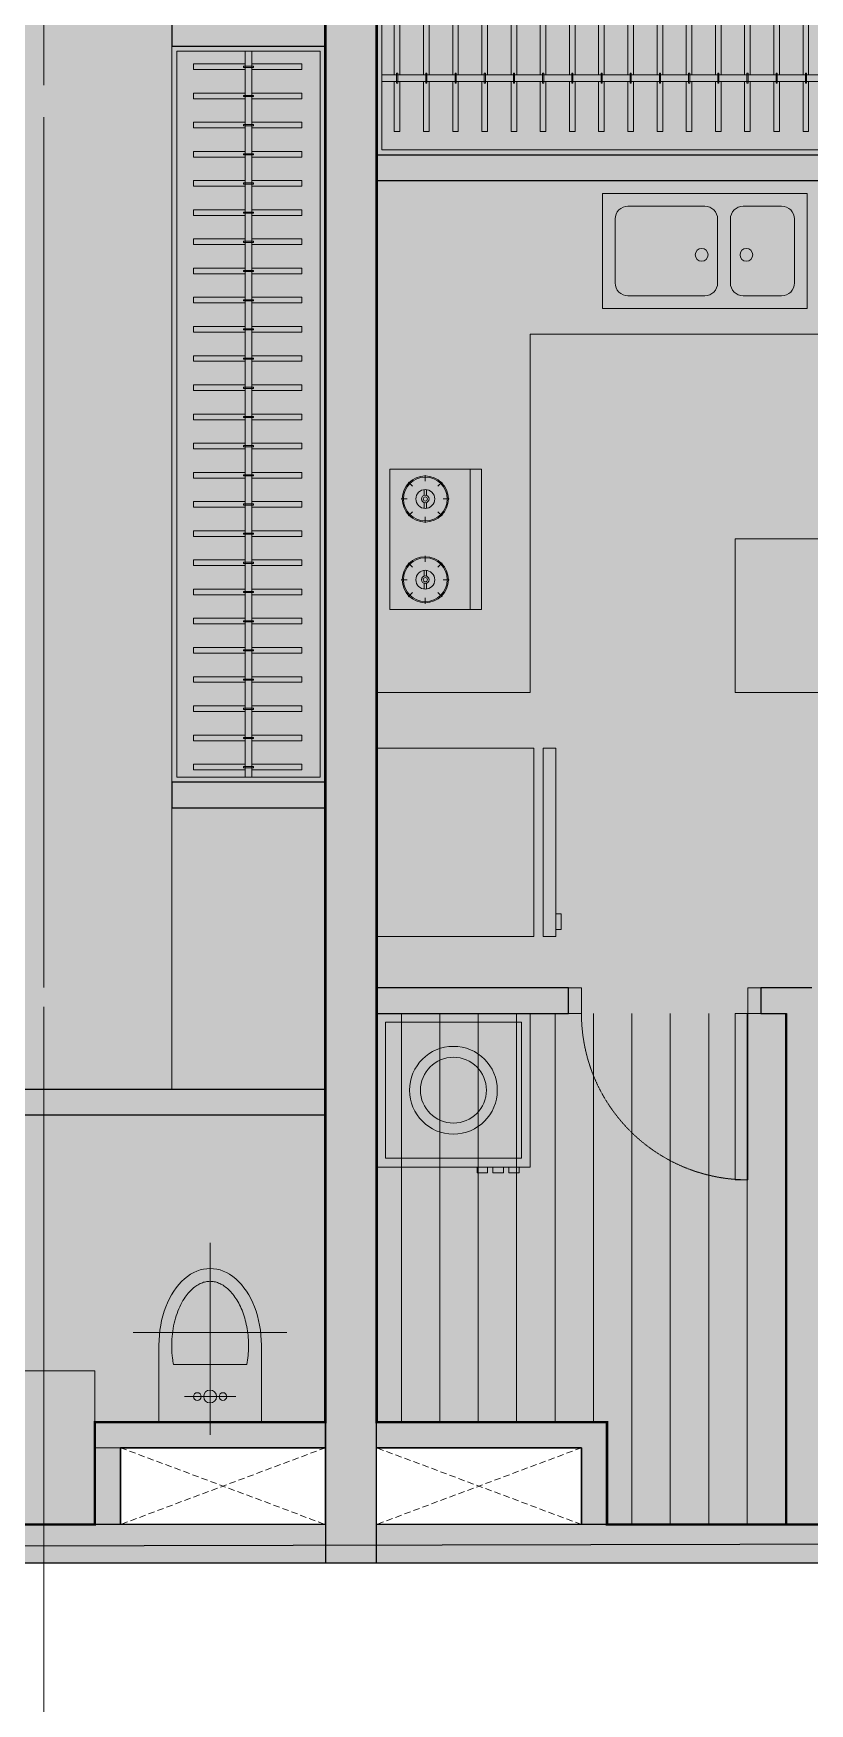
# Model space of a CAD drawing. Header units: millimetres. Extents: x -100356 to 314685, y 446 to 1273965.
# Drawn here: x 68751 to 71782, y 1025982 to 1032507 of the extents above; entities that cross this region are included whole.
import ezdxf

# ---------------------------------------------------------------- set-up
doc = ezdxf.new("R2010")
doc.units = ezdxf.units.MM
for name, pattern in [('CENTER', [2, 1.25, -0.25, 0.25, -0.25]), ('CENTER2', [28.575, 19.05, -3.175, 3.175, -3.175]), ('Kume - Grid Line', [10.5, 6, -1.25, 2, -1.25]), ('VL2 - tb$0$DASHED2', [0.375, 0.25, -0.125]), ('VL2 - tb$0$HIDDEN', [0.375, 0.25, -0.125])]:
    doc.linetypes.add(name, pattern=pattern)
for name, color, linetype, lineweight in [('@ color hatch', 7, 'Continuous', 13), ('A-_ANOT----_D', 7, 'Continuous', 5), ('A.Axis', 251, 'CENTER2', 13), ('A1 - dp$0$FURNITURE', 8, 'Continuous', 5), ('A1 - dp$0$TUONG 2', 2, 'Continuous', 25), ('A3 - dp$0$FURNITURE', 8, 'Continuous', 5), ('Hatch-wall', 251, 'Continuous', 5), ('LGI', 250, 'CENTER', 9), ('VL2 - tb$0$A.HACH 250', 250, 'Continuous', 5), ('VL2 - tb$0$CUA', 5, 'Continuous', 9), ('VL2 - tb$0$FURNITURE', 8, 'Continuous', 5), ('VL2 - tb$0$NET NOI THAT', 8, 'Continuous', 0), ('VL3 - tb$0$$7$FURNITURE', 8, 'Continuous', 5)]:
    doc.layers.add(name, color=color, linetype=linetype, lineweight=lineweight)
doc.layers.add('@area depoint', color=8, linetype='Continuous', lineweight=35, plot=False)

# ---------------------------------------------------------------- blocks, each defined once
blk = doc.blocks.new('VL2 - tb$0$A$C4168242D')
for points in [[(300, 750), (300, 0)], [(0, 400), (600, 400)], [(100, 350), (100, 50), (500, 50), (500, 350)], [(157.1, 275.5), (442.9, 275.5)], [(400, 150), (200, 150)]]:
    blk.add_lwpolyline(points)
for centre, radius in [((250, 150), 15), ((300, 150), 25), ((350, 150), 15)]:
    blk.add_circle(centre, radius)
blk.add_ellipse((300, 350), major_axis=(0, 300), ratio=0.666667, start_param=4.712389, end_param=7.853982)
blk.add_open_spline([(442.9, 275.5), (444.5, 283.4), (445.7, 291.4), (448.6, 313.5), (449.6, 327.6), (450.2, 356.1), (449.7, 370.4), (447.3, 398.6), (445.3, 412.5), (439.9, 439.6), (436.5, 452.7), (428.4, 477.8), (423.8, 489.7), (413.4, 512), (407.6, 522.4), (396.4, 539.6), (391.1, 546.8), (380.1, 559.9), (374.4, 565.7), (362.9, 575.9), (357.1, 580.3), (345.5, 587.6), (339.8, 590.6), (328.3, 595.4), (322.7, 597.1), (311.5, 599.4), (306, 600), (294.9, 600), (289.4, 599.5), (278.2, 597.3), (272.6, 595.7), (261.1, 591.1), (255.4, 588.1), (243.8, 580.9), (238, 576.6), (226.5, 566.5), (220.8, 560.8), (209.7, 547.9), (204.4, 540.8), (194.2, 525.3), (189.3, 516.9), (180.4, 498.9), (176.2, 489.4), (168.7, 469.5), (165.4, 459), (159.7, 437.4), (157.3, 426.3), (153.4, 403.6), (152, 392), (150.3, 368.5), (149.9, 356.7), (150.2, 333.1), (150.9, 321.3), (153.2, 298.1), (154.9, 286.7), (157.1, 275.5)], degree=3, knots=[4.428595, 4.428595, 4.428595, 4.428595, 4.521718, 4.521718, 4.681946, 4.681946, 4.842175, 4.842175, 5.002403, 5.002403, 5.162632, 5.162632, 5.32286, 5.32286, 5.483089, 5.483089, 5.615862, 5.615862, 5.748636, 5.748636, 5.88141, 5.88141, 6.014184, 6.014184, 6.146958, 6.146958, 6.279732, 6.279732, 6.412506, 6.412506, 6.545279, 6.545279, 6.678053, 6.678053, 6.810827, 6.810827, 6.943601, 6.943601, 7.076375, 7.076375, 7.209149, 7.209149, 7.341922, 7.341922, 7.474696, 7.474696, 7.60747, 7.60747, 7.740244, 7.740244, 7.873018, 7.873018, 8.005792, 8.005792, 8.137776, 8.137776, 8.137776, 8.137776])
blk = doc.blocks.new('*U289')
for points in [[(0, 600), (0, 0), (2875.1, 0), (2875.1, 600)], [(2855.1, 580), (2855.1, 20), (20, 20), (20, 580)]]:
    blk.add_lwpolyline(points, close=True)
at = {"ltscale": 6}
for points in [[(91.1, 313.1), (91.1, 515.2), (69.1, 515.2), (69.1, 313.1)], [(205.1, 313.1), (205.1, 515.2), (183.1, 515.2), (183.1, 313.1)], [(319.1, 313.1), (319.1, 515.2), (297.1, 515.2), (297.1, 313.1)], [(433.1, 313.1), (433.1, 515.2), (411.1, 515.2), (411.1, 313.1)], [(547.1, 313.1), (547.1, 515.2), (525.1, 515.2), (525.1, 313.1)], [(661.1, 313.1), (661.1, 515.2), (639.1, 515.2), (639.1, 313.1)], [(775.1, 313.1), (775.1, 515.2), (753.1, 515.2), (753.1, 313.1)], [(889.1, 313.1), (889.1, 515.2), (867.1, 515.2), (867.1, 313.1)], [(1003.1, 313.1), (1003.1, 515.2), (981.1, 515.2), (981.1, 313.1)], [(1117.1, 313.1), (1117.1, 515.2), (1095.1, 515.2), (1095.1, 313.1)], [(1231.1, 313.1), (1231.1, 515.2), (1209.1, 515.2), (1209.1, 313.1)], [(1345.1, 313.1), (1345.1, 515.2), (1323.1, 515.2), (1323.1, 313.1)], [(1459.1, 313.1), (1459.1, 515.2), (1437.1, 515.2), (1437.1, 313.1)], [(1573.1, 313.1), (1573.1, 515.2), (1551.1, 515.2), (1551.1, 313.1)], [(1687.1, 313.1), (1687.1, 515.2), (1665.1, 515.2), (1665.1, 313.1)], [(1801.1, 313.1), (1801.1, 515.2), (1779.1, 515.2), (1779.1, 313.1)], [(1915.1, 313.1), (1915.1, 515.2), (1893.1, 515.2), (1893.1, 313.1)], [(2029.1, 313.1), (2029.1, 515.2), (2007.1, 515.2), (2007.1, 313.1)], [(2143.1, 313.1), (2143.1, 515.2), (2121.1, 515.2), (2121.1, 313.1)], [(2257.1, 313.1), (2257.1, 515.2), (2235.1, 515.2), (2235.1, 313.1)], [(2371.1, 313.1), (2371.1, 515.2), (2349.1, 515.2), (2349.1, 313.1)], [(2485.1, 313.1), (2485.1, 515.2), (2463.1, 515.2), (2463.1, 313.1)], [(2599.1, 313.1), (2599.1, 515.2), (2577.1, 515.2), (2577.1, 313.1)], [(2713.1, 313.1), (2713.1, 515.2), (2691.1, 515.2), (2691.1, 313.1)], [(2827.1, 313.1), (2827.1, 515.2), (2805.1, 515.2), (2805.1, 313.1)], [(69.1, 286.7), (69.1, 92.1), (91.1, 92.1), (91.1, 286.7)], [(183.1, 286.7), (183.1, 92.1), (205.1, 92.1), (205.1, 286.7)], [(297.1, 286.7), (297.1, 92.1), (319.1, 92.1), (319.1, 286.7)], [(411.1, 286.7), (411.1, 92.1), (433.1, 92.1), (433.1, 286.7)], [(525.1, 286.7), (525.1, 92.1), (547.1, 92.1), (547.1, 286.7)], [(639.1, 286.7), (639.1, 92.1), (661.1, 92.1), (661.1, 286.7)], [(753.1, 286.7), (753.1, 92.1), (775.1, 92.1), (775.1, 286.7)], [(867.1, 286.7), (867.1, 92.1), (889.1, 92.1), (889.1, 286.7)], [(981.1, 286.7), (981.1, 92.1), (1003.1, 92.1), (1003.1, 286.7)], [(1095.1, 286.7), (1095.1, 92.1), (1117.1, 92.1), (1117.1, 286.7)], [(1209.1, 286.7), (1209.1, 92.1), (1231.1, 92.1), (1231.1, 286.7)], [(1323.1, 286.7), (1323.1, 92.1), (1345.1, 92.1), (1345.1, 286.7)], [(1437.1, 286.7), (1437.1, 92.1), (1459.1, 92.1), (1459.1, 286.7)], [(1551.1, 286.7), (1551.1, 92.1), (1573.1, 92.1), (1573.1, 286.7)], [(1665.1, 286.7), (1665.1, 92.1), (1687.1, 92.1), (1687.1, 286.7)], [(1779.1, 286.7), (1779.1, 92.1), (1801.1, 92.1), (1801.1, 286.7)], [(1893.1, 286.7), (1893.1, 92.1), (1915.1, 92.1), (1915.1, 286.7)], [(2007.1, 286.7), (2007.1, 92.1), (2029.1, 92.1), (2029.1, 286.7)], [(2121.1, 286.7), (2121.1, 92.1), (2143.1, 92.1), (2143.1, 286.7)], [(2235.1, 286.7), (2235.1, 92.1), (2257.1, 92.1), (2257.1, 286.7)], [(2349.1, 286.7), (2349.1, 92.1), (2371.1, 92.1), (2371.1, 286.7)], [(2463.1, 286.7), (2463.1, 92.1), (2485.1, 92.1), (2485.1, 286.7)], [(2577.1, 286.7), (2577.1, 92.1), (2599.1, 92.1), (2599.1, 286.7)], [(2691.1, 286.7), (2691.1, 92.1), (2713.1, 92.1), (2713.1, 286.7)], [(2805.1, 286.7), (2805.1, 92.1), (2827.1, 92.1), (2827.1, 286.7)]]:
    blk.add_lwpolyline(points, dxfattribs=at)
for points in [[(2855.1, 286.7), (2855.1, 313.1), (20, 313.1), (20, 286.7)], [(82.7, 319.2), (78.3, 319.2), (78.3, 280.4), (82.7, 280.4)], [(196.7, 319.2), (192.3, 319.2), (192.3, 280.4), (196.7, 280.4)], [(310.7, 319.2), (306.3, 319.2), (306.3, 280.4), (310.7, 280.4)], [(424.7, 319.2), (420.3, 319.2), (420.3, 280.4), (424.7, 280.4)], [(538.7, 319.2), (534.3, 319.2), (534.3, 280.4), (538.7, 280.4)], [(652.7, 319.2), (648.3, 319.2), (648.3, 280.4), (652.7, 280.4)], [(766.7, 319.2), (762.3, 319.2), (762.3, 280.4), (766.7, 280.4)], [(880.7, 319.2), (876.3, 319.2), (876.3, 280.4), (880.7, 280.4)], [(994.7, 319.2), (990.3, 319.2), (990.3, 280.4), (994.7, 280.4)], [(1108.7, 319.2), (1104.3, 319.2), (1104.3, 280.4), (1108.7, 280.4)], [(1222.7, 319.2), (1218.3, 319.2), (1218.3, 280.4), (1222.7, 280.4)], [(1336.7, 319.2), (1332.3, 319.2), (1332.3, 280.4), (1336.7, 280.4)], [(1450.7, 319.2), (1446.3, 319.2), (1446.3, 280.4), (1450.7, 280.4)], [(1564.7, 319.2), (1560.3, 319.2), (1560.3, 280.4), (1564.7, 280.4)], [(1678.7, 319.2), (1674.3, 319.2), (1674.3, 280.4), (1678.7, 280.4)], [(1792.7, 319.2), (1788.3, 319.2), (1788.3, 280.4), (1792.7, 280.4)], [(1906.7, 319.2), (1902.3, 319.2), (1902.3, 280.4), (1906.7, 280.4)], [(2020.7, 319.2), (2016.3, 319.2), (2016.3, 280.4), (2020.7, 280.4)], [(2134.7, 319.2), (2130.3, 319.2), (2130.3, 280.4), (2134.7, 280.4)], [(2248.7, 319.2), (2244.3, 319.2), (2244.3, 280.4), (2248.7, 280.4)], [(2362.7, 319.2), (2358.3, 319.2), (2358.3, 280.4), (2362.7, 280.4)], [(2476.7, 319.2), (2472.3, 319.2), (2472.3, 280.4), (2476.7, 280.4)], [(2590.7, 319.2), (2586.3, 319.2), (2586.3, 280.4), (2590.7, 280.4)], [(2704.7, 319.2), (2700.3, 319.2), (2700.3, 280.4), (2704.7, 280.4)], [(2818.7, 319.2), (2814.3, 319.2), (2814.3, 280.4), (2818.7, 280.4)]]:
    blk.add_lwpolyline(points, close=True, dxfattribs=at)
blk = doc.blocks.new('VL2 - tb')
at = {"layer": '@ color hatch', "ltscale": 0.5}
h = blk.add_hatch(color=181, dxfattribs=at)
h.dxf.hatch_style = 1
h.paths.add_polyline_path([(9100, 9625), (9100, 8325), (9000, 8325), (9000, 6500.1), (6400, 6500.1), (6400, 8325), (3100, 8325), (3100, 9625), (100, 9625), (100, 1075), (499.9, 1075), (499.9, 175), (11350, 175), (11350, 575), (11800, 575), (12250, 575), (12250, 9625)])
h.paths.add_polyline_path([(8800.2, 6900.1), (6600.2, 6900.1), (6600, 6600.1), (8800, 6600.1)], flags=17)
h.paths.add_polyline_path([(3300, 8525), (6400, 8525), (6400, 9825.1), (3300, 9825.1)])
at = {"layer": 'Hatch-wall', "ltscale": 0.5}
h = blk.add_hatch(color=256, dxfattribs=at)
h.dxf.hatch_style = 1
h.paths.add_polyline_path([(9500, 175), (10120, 175)], flags=16)
h.paths.add_polyline_path([(9000.1, 6600.1), (8750.2, 6600.1), (8750.2, 6400.1), (8900.1, 6400.1), (8900.1, 5950.1), (9850, 5950.1), (9850, 3075), (9750, 3075), (9750, 2975), (9850, 2975), (9850, 2875), (9950, 2875), (9950, 2975), (10550, 2975), (10550, 3075), (9950, 3075), (9950, 5950.1), (10550, 5950.1), (10550, 6050.1), (9000, 6050.1)], flags=16)
h.paths.add_polyline_path([(6400, 6050.1), (6400, 2975), (8850, 2975), (8850, 3075), (6500, 3075), (6500, 6400.1), (6650.2, 6400.1), (6650.2, 6600.1), (6600, 6600.1), (6600, 9825), (6400, 9825), (6400, 8525), (6400, 8325)], flags=17)
h.paths.add_polyline_path([(3100, 9625), (2700, 9625), (2700, 9825), (3300, 9825), (3300, 8525), (4000, 8525), (4000, 8325), (3200, 8325), (3200, 5625), (3100, 5625)], flags=17)
h.paths.add_polyline_path([(100, 1875), (100, 1875), (100, 1375), (100, 1375)], flags=16)
edge = h.paths.add_edge_path()
edge.add_line((12250, 9625), (12250, 6050.1))
edge.add_line((12250, 6050.1), (11650, 6050.1))
edge.add_line((11650, 6050.1), (11650, 5950.1))
edge.add_line((11650, 5950.1), (12250, 5950.1))
edge.add_line((12250, 5950.1), (12250, 3075))
edge.add_line((12250, 3075), (11650, 3075))
edge.add_line((11650, 3075), (11650, 2975))
edge.add_line((11650, 2975), (12250, 2975))
edge.add_line((12250, 2975), (12250, 1875))
edge.add_line((12250, 1875), (11070, 1875))
edge.add_line((11070, 1875), (11070, 1775))
edge.add_line((11070, 1775), (12250, 1775))
edge.add_line((12250, 1775), (12250, 175))
edge.add_line((12250, 175), (10220, 175))
edge.add_line((10220, 175), (9400, 175))
edge.add_line((9400, 175), (8650, 175))
edge.add_line((8650, 175), (8650, 1775))
edge.add_line((8650, 1775), (10320, 1775))
edge.add_line((10320, 1775), (10320, 1875))
edge.add_line((10320, 1875), (9950, 1875))
edge.add_line((9950, 1875), (9950, 1975))
edge.add_line((9950, 1975), (9850, 1975))
edge.add_line((9850, 1975), (9850, 1875))
edge.add_line((9850, 1875), (7350, 1875))
edge.add_line((7350, 1875), (7350, 1775))
edge.add_line((7350, 1775), (8550, 1775))
edge.add_line((8550, 1775), (8550, 175))
edge.add_line((8550, 175), (6500, 175))
edge.add_line((6500, 175), (6500, 1775))
edge.add_line((6500, 1775), (6600, 1775))
edge.add_line((6600, 1775), (6600, 1875))
edge.add_line((6600, 1875), (6500, 1875))
edge.add_line((6500, 1875), (6400, 1875))
edge.add_line((6400, 1875), (6400, 175))
edge.add_line((6400, 175), (6300, 175))
edge.add_line((6300, 175), (6300, 25))
edge.add_line((6300, 25), (12450, 25))
edge.add_line((12450, 25), (12450, 9825))
edge.add_line((12450, 9825), (11600, 9825))
edge.add_line((11600, 9825), (11600, 9625))
edge.add_line((11600, 9625), (12250, 9625))
edge.add_line((8750.2, 6600.1), (8800.2, 6600.1))
edge.add_line((8800.2, 6600.1), (8800, 9825))
edge.add_line((8800, 9825), (9500, 9825))
edge.add_line((9500, 9825), (9500, 9625))
edge.add_line((9500, 9625), (9100, 9625))
edge.add_line((9100, 9625), (9100, 8325))
edge.add_line((9100, 8325), (9000, 8325))
edge.add_line((9000, 8325), (9000, 6900.1))
h.paths.add_polyline_path([(4500, 175), (4600, 175), (4600, 175), (4700, 175), (4700, 25), (-100, 25), (-100, 9825), (600, 9825), (600, 9625), (100, 9625), (100, 6325), (2200, 6325), (2200, 6125), (2100, 6125), (2100, 6225), (100, 6225), (100, 4625), (2100, 4625), (2100, 5375), (2200, 5375), (2200, 4625), (3100, 4625), (3100, 4725), (3200, 4725), (3200, 4525), (100, 4525), (100, 1975), (850, 1975), (850, 1875), (100, 1875), (100, 1275), (100, 1275), (100, 175), (1700, 175), (1700, 1875), (1600, 1875), (1600, 1975), (1800, 1975), (1800, 175), (4500, 175)])
h = blk.add_hatch(color=256, dxfattribs=at)
h.dxf.hatch_style = 1
h.paths.add_polyline_path([(12450, 9825), (11600, 9825), (11600, 9625), (12250, 9625), (12250, 6050.1), (11650, 6050.1), (11650, 5950.1), (12250, 5950.1), (12250, 3075), (11650, 3075), (11650, 2975), (12250, 2975), (12250, 1875), (11070, 1875), (11070, 1775), (12250, 1775), (12250, 175), (10220, 175), (9400, 175), (8650, 175), (8650, 1775), (10320, 1775), (10320, 1875), (9950, 1875), (9950, 1975), (9850, 1975), (9850, 1875), (7350, 1875), (7350, 1775), (8550, 1775), (8550, 175), (6500, 175), (6500, 1775), (6600, 1775), (6600, 1875), (6500, 1875), (6400, 1875), (6400, 175), (6000, 175), (6000, 25), (12450, 25)])
h.paths.add_polyline_path([(10120, 175), (9500, 175)], flags=16)
h = blk.add_hatch(color=256, dxfattribs=at)
h.dxf.hatch_style = 1
h.paths.add_polyline_path([(11350, 175), (11350, 575), (12250, 575), (12250, 475), (11450, 475), (11450, 175)])
at = {"layer": '@area depoint', "color": 250, "ltscale": 10, "const_width": 10}
blk.add_lwpolyline([(9100, 9625), (9100, 8325), (9000, 8325), (9000, 6500.1), (6400, 6500.1), (6400, 8325), (3100, 8325), (3100, 9625), (100, 9625), (100, 1075), (499.9, 1075), (499.9, 175), (700, 175), (700, 175), (11350, 175), (11350, 575), (11800, 575), (11800, 575), (12250, 575), (12250, 9625)], close=True, dxfattribs=at)
at = {"layer": 'A1 - dp$0$FURNITURE'}
blk.add_lwpolyline([(11350, 175), (11350, 775), (10250, 775), (10250, 775), (10250, 175)], close=True, dxfattribs=at)
at = {"layer": 'A1 - dp$0$TUONG 2', "ltscale": 0.5}
for points in [[(11650, 6050.1), (11650, 5950.1), (12250, 5950.1), (12250, 3075), (11650, 3075), (11650, 2975), (12250, 2975), (12250, 1875), (11070, 1875)], [(11070, 1775), (12250, 1775), (12250, 175), (10220, 175)], [(6000, 25), (12450, 25), (12450, 9825)], [(12250, 175), (12250, 575), (11350, 575), (11350, 175)]]:
    blk.add_lwpolyline(points, dxfattribs=at)
for points in [[(11350, 175), (11350, 575), (12250, 575), (12250, 475), (11450, 475), (11450, 175)], [(11450, 475), (12250, 475), (12250, 175), (11450, 175)]]:
    blk.add_lwpolyline(points, close=True, dxfattribs=at)
at = {"layer": 'A3 - dp$0$FURNITURE', "ltscale": 0.5}
blk.add_lwpolyline([(11350, 175), (12250, 175), (12250, 475), (11350, 475)], close=True, dxfattribs=at)
at = {"layer": 'VL2 - tb$0$A.HACH 250', "linetype": 'VL2 - tb$0$DASHED2', "ltscale": 100}
for points in [[(11450, 475), (12250, 175)], [(12250, 475), (11450, 175)]]:
    blk.add_lwpolyline(points, dxfattribs=at)
at = {"layer": 'VL2 - tb$0$FURNITURE'}
blk.add_lwpolyline([(11650, 2975), (12250, 2975), (12250, 1875), (11650, 1875)], close=True, dxfattribs=at)
at = {"layer": 'A1 - dp$0$FURNITURE', "xscale": -1}
blk.add_blockref('VL2 - tb$0$A$C4168242D', (12100, 525), dxfattribs=at)
at = {"layer": 'VL2 - tb$0$FURNITURE', "xscale": -1, "rotation": 90}
blk.add_blockref('*U289', (12250, 5950.1), dxfattribs=at)
blk = doc.blocks.new('*U294')
for points in [[(0, 600), (0, 0), (1800, 0), (1800, 600)], [(1780, 580), (1780, 20), (20, 20), (20, 580)]]:
    blk.add_lwpolyline(points, close=True)
at = {"ltscale": 6}
for points in [[(91.1, 313.1), (91.1, 515.2), (69.1, 515.2), (69.1, 313.1)], [(205.1, 313.1), (205.1, 515.2), (183.1, 515.2), (183.1, 313.1)], [(319.1, 313.1), (319.1, 515.2), (297.1, 515.2), (297.1, 313.1)], [(433.1, 313.1), (433.1, 515.2), (411.1, 515.2), (411.1, 313.1)], [(547.1, 313.1), (547.1, 515.2), (525.1, 515.2), (525.1, 313.1)], [(661.1, 313.1), (661.1, 515.2), (639.1, 515.2), (639.1, 313.1)], [(775.1, 313.1), (775.1, 515.2), (753.1, 515.2), (753.1, 313.1)], [(889.1, 313.1), (889.1, 515.2), (867.1, 515.2), (867.1, 313.1)], [(1003.1, 313.1), (1003.1, 515.2), (981.1, 515.2), (981.1, 313.1)], [(1117.1, 313.1), (1117.1, 515.2), (1095.1, 515.2), (1095.1, 313.1)], [(1231.1, 313.1), (1231.1, 515.2), (1209.1, 515.2), (1209.1, 313.1)], [(1345.1, 313.1), (1345.1, 515.2), (1323.1, 515.2), (1323.1, 313.1)], [(1459.1, 313.1), (1459.1, 515.2), (1437.1, 515.2), (1437.1, 313.1)], [(1573.1, 313.1), (1573.1, 515.2), (1551.1, 515.2), (1551.1, 313.1)], [(1687.1, 313.1), (1687.1, 515.2), (1665.1, 515.2), (1665.1, 313.1)], [(69.1, 286.7), (69.1, 92.1), (91.1, 92.1), (91.1, 286.7)], [(183.1, 286.7), (183.1, 92.1), (205.1, 92.1), (205.1, 286.7)], [(297.1, 286.7), (297.1, 92.1), (319.1, 92.1), (319.1, 286.7)], [(411.1, 286.7), (411.1, 92.1), (433.1, 92.1), (433.1, 286.7)], [(525.1, 286.7), (525.1, 92.1), (547.1, 92.1), (547.1, 286.7)], [(639.1, 286.7), (639.1, 92.1), (661.1, 92.1), (661.1, 286.7)], [(753.1, 286.7), (753.1, 92.1), (775.1, 92.1), (775.1, 286.7)], [(867.1, 286.7), (867.1, 92.1), (889.1, 92.1), (889.1, 286.7)], [(981.1, 286.7), (981.1, 92.1), (1003.1, 92.1), (1003.1, 286.7)], [(1095.1, 286.7), (1095.1, 92.1), (1117.1, 92.1), (1117.1, 286.7)], [(1209.1, 286.7), (1209.1, 92.1), (1231.1, 92.1), (1231.1, 286.7)], [(1323.1, 286.7), (1323.1, 92.1), (1345.1, 92.1), (1345.1, 286.7)], [(1437.1, 286.7), (1437.1, 92.1), (1459.1, 92.1), (1459.1, 286.7)], [(1551.1, 286.7), (1551.1, 92.1), (1573.1, 92.1), (1573.1, 286.7)], [(1665.1, 286.7), (1665.1, 92.1), (1687.1, 92.1), (1687.1, 286.7)]]:
    blk.add_lwpolyline(points, dxfattribs=at)
for points in [[(1780, 286.7), (1780, 313.1), (20, 313.1), (20, 286.7)], [(82.7, 319.2), (78.3, 319.2), (78.3, 280.4), (82.7, 280.4)], [(196.7, 319.2), (192.3, 319.2), (192.3, 280.4), (196.7, 280.4)], [(310.7, 319.2), (306.3, 319.2), (306.3, 280.4), (310.7, 280.4)], [(424.7, 319.2), (420.3, 319.2), (420.3, 280.4), (424.7, 280.4)], [(538.7, 319.2), (534.3, 319.2), (534.3, 280.4), (538.7, 280.4)], [(652.7, 319.2), (648.3, 319.2), (648.3, 280.4), (652.7, 280.4)], [(766.7, 319.2), (762.3, 319.2), (762.3, 280.4), (766.7, 280.4)], [(880.7, 319.2), (876.3, 319.2), (876.3, 280.4), (880.7, 280.4)], [(994.7, 319.2), (990.3, 319.2), (990.3, 280.4), (994.7, 280.4)], [(1108.7, 319.2), (1104.3, 319.2), (1104.3, 280.4), (1108.7, 280.4)], [(1222.7, 319.2), (1218.3, 319.2), (1218.3, 280.4), (1222.7, 280.4)], [(1336.7, 319.2), (1332.3, 319.2), (1332.3, 280.4), (1336.7, 280.4)], [(1450.7, 319.2), (1446.3, 319.2), (1446.3, 280.4), (1450.7, 280.4)], [(1564.7, 319.2), (1560.3, 319.2), (1560.3, 280.4), (1564.7, 280.4)], [(1678.7, 319.2), (1674.3, 319.2), (1674.3, 280.4), (1678.7, 280.4)]]:
    blk.add_lwpolyline(points, close=True, dxfattribs=at)
blk = doc.blocks.new('*U213')
for points in [[(0, 100), (50, 100), (50, 0), (0, 0)], [(700, 100), (750, 100), (750, 0), (700, 0)], [(50, 0), (100, 0), (100, -650), (50, -650)]]:
    blk.add_lwpolyline(points, close=True)
at = {"linetype": 'VL2 - tb$0$HIDDEN'}
blk.add_arc((50, 0), 650, 270, 0, dxfattribs=at)
blk = doc.blocks.new('VL2 - tb$0$mb-tulanh700x735')
for p, q in [((279.3, 700), (279.3, 720.2)), ((279.3, 720.2), (339.9, 720.2)), ((339.9, 720.2), (339.9, 700)), ((368.4, 700), (-368.4, 700)), ((-368.4, 700), (-368.4, 650.9)), ((339.9, 700), (279.3, 700)), ((368.4, 650.9), (368.4, 700)), ((-368.4, 650.9), (368.4, 650.9)), ((368.4, 614), (-368.4, 614)), ((-368.4, 614), (-368.4, 0)), ((368.4, 0), (368.4, 614)), ((-368.4, 0), (368.4, 0))]:
    blk.add_line(p, q)
blk = doc.blocks.new('VL2 - tb$0$bep')
at = {"layer": 'VL2 - tb$0$FURNITURE'}
for p, q in [((0, 358.3), (0, 0)), ((549, 358.3), (0, 358.3)), ((549, 0), (549, 358.3)), ((67.2, 269.2), (50.6, 285.8)), ((116.8, 289.8), (116.8, 313.2)), ((166.4, 269.2), (183, 285.8)), ((382.6, 269.2), (366.1, 285.8)), ((432.3, 289.8), (432.3, 313.2)), ((481.9, 269.2), (498.4, 285.8)), ((46.6, 219.6), (23.2, 219.6)), ((102.7, 223.6), (80.1, 223.6)), ((102.7, 215.5), (80.1, 215.5)), ((130.9, 223.6), (153.5, 223.6)), ((130.9, 215.5), (153.5, 215.5)), ((187, 219.6), (210.4, 219.6)), ((362.1, 219.6), (338.6, 219.6)), ((418.1, 223.6), (395.6, 223.6)), ((418.1, 215.5), (395.6, 215.5)), ((446.4, 223.6), (468.9, 223.6)), ((446.4, 215.5), (468.9, 215.5)), ((502.4, 219.6), (525.9, 219.6)), ((67.2, 170), (50.6, 153.4)), ((116.8, 149.4), (116.8, 126)), ((166.4, 170), (183, 153.4)), ((382.6, 170), (366.1, 153.4)), ((432.3, 149.4), (432.3, 126)), ((481.9, 170), (498.4, 153.4)), ((549, 45), (0, 45)), ((0, 0), (549, 0))]:
    blk.add_line(p, q, dxfattribs=at)
for centre, radius in [((116.8, 219.6), 90), ((116.8, 219.6), 85.5), ((432.3, 219.6), 90), ((432.3, 219.6), 85.5), ((116.8, 219.6), 36.9), ((116.8, 219.6), 14.7), ((116.8, 219.6), 8.24), ((432.3, 219.6), 36.9), ((432.3, 219.6), 14.7), ((432.3, 219.6), 8.24)]:
    blk.add_circle(centre, radius, dxfattribs=at)
blk = doc.blocks.new('VL2 - tb$0$crua 450x830')
at = {"layer": 'VL2 - tb$0$FURNITURE'}
blk.add_lwpolyline([(400, 10), (-400, 10), (-400, 460), (400, 460)], close=True, dxfattribs=at)
blk.add_lwpolyline([(-400, 10), (400, 10), (400, 460)], dxfattribs=at)
for points in [[(-300, 60), (0, 60, 0.414214), (50, 110), (50, 360, 0.414214), (0, 410), (-300, 410, 0.414214), (-350, 360), (-350, 110, 0.414214)], [(100, 110), (100, 360, -0.414214), (150, 410), (300, 410, -0.414214), (350, 360), (350, 110, -0.414214), (300, 60), (150, 60, -0.414214)]]:
    blk.add_lwpolyline(points, format="xyb", close=True, dxfattribs=at)
for centre in [(-12.5, 250), (162.5, 250)]:
    blk.add_circle(centre, 25, dxfattribs=at)
blk = doc.blocks.new('VL2 - tb$0$MBMAYGIAT')
at = {"layer": 'VL2 - tb$0$FURNITURE', "linetype": 'ByBlock'}
for points in [[(0, -350), (700, -350), (700, 350), (0, 350)], [(40, -310), (660, -310), (660, 310), (40, 310)], [(700, 252.6), (725.9, 252.6), (725.9, 300.1), (700, 300.1)], [(700, 180.1), (725.9, 180.1), (725.9, 227.6), (700, 227.6)], [(700, 107.5), (725.9, 107.5), (725.9, 155), (700, 155)]]:
    blk.add_lwpolyline(points, close=True, dxfattribs=at)
for radius in [200, 150]:
    blk.add_circle((350, 0), radius, dxfattribs=at)
blk = doc.blocks.new('VL5 - revised')
at = {"layer": '@ color hatch', "ltscale": 0.5}
h = blk.add_hatch(color=191, dxfattribs=at)
h.dxf.hatch_style = 1
h.paths.add_polyline_path([(250, 9600), (3050, 9600), (3050, 8300.1), (3350, 8300.1), (3350, 9600), (6350, 9600), (6350, 9200), (7050, 9200), (7050, 9600), (7700.1, 9600), (7700.1, 9499.9), (9200.1, 9500), (9200.1, 9600), (10400, 9600), (10400, 696.5), (10400, 696.5), (10399.9, -3000.1), (11700, -3000.1), (11700, -5850), (10399.2, -5850), (10399.2, -5925), (2250.3, -5925), (2250.3, -2450), (2650.3, -2450), (2650.3, -1500), (2250.3, -1500), (2250, 150), (1150, 150), (1150, 550), (250, 550), (250, 2246.5), (250, 2246.5)])
h.paths.add_polyline_path([(10600, 300.2), (11500, 300.2), (11500, 4900.1), (10600, 4900.1)], flags=17)
h.paths.add_polyline_path([(10599.9, 0.1), (11900, 0.1), (11900, -2800.1), (10599.9, -2800.1)])
at = {"layer": 'Hatch-wall', "ltscale": 0.5}
h = blk.add_hatch(color=256, dxfattribs=at)
h.dxf.hatch_style = 1
h.paths.add_polyline_path([(2250, 346.5), (2250, 346.5), (1950, 346.5), (1950, 2246.5), (1750, 2246.5), (1750, 2146.5), (1850, 2146.5), (1850, 150), (250, 150), (250, 2146.5), (1000, 2146.5), (1000, 2246.5), (850, 2246.5), (250, 2246.5), (250, 2846.5), (250, 2846.5), (250, 5400), (3350, 5400), (3350, 5500), (3350, 5600), (3250, 5600), (3250, 5500), (250, 5500), (250, 9600), (750, 9600), (750, 9800), (50, 9800), (50, 0), (2100, 0), (2100, -100), (2250, -100), (2250, 346.5)])
h = blk.add_hatch(color=256, dxfattribs=at)
h.dxf.hatch_style = 1
h.paths.add_polyline_path([(250, 550), (1150, 550), (1150, 150), (1050, 150), (1050, 450), (250, 450)])
at = {"layer": 'VL2 - tb$0$A.HACH 250'}
h = blk.add_hatch(dxfattribs=at)
h.set_pattern_fill('_USER', color=256, scale=150, angle=270, pattern_type=0)
h.set_pattern_definition([(270, (682637.43, -444596.7), (150, -6e-14), [])])
h.paths.add_polyline_path([(250, 2146.6), (1350, 2146.3), (1350, 2146.5), (1850, 2146.5), (1850, 150), (1150, 150), (1150, 550), (250, 550)])
at = {"layer": '@ color hatch', "color": 250, "ltscale": 10, "const_width": 10}
blk.add_lwpolyline([(2250, 150), (1150, 150), (1150, 550), (250, 550), (250, 2246.5), (250, 2246.5), (250, 9600), (3050, 9600)], dxfattribs=at)
at = {"layer": 'A1 - dp$0$TUONG 2', "ltscale": 0.5}
for points in [[(1950, 2246.5), (1750, 2246.5), (1750, 2146.5), (1850, 2146.5), (1850, 150), (250, 150), (250, 2146.5), (1000, 2146.5), (1000, 2246.5), (850, 2246.5), (850, 2246.5), (250, 2246.5), (250, 5400), (3350, 5400)], [(3250, 5500), (250, 5500), (250, 9600), (750, 9600), (750, 9800), (50, 9800), (50, 0), (2100, 0)], [(250, 2846.5), (250, 2746.5)]]:
    blk.add_lwpolyline(points, dxfattribs=at)
for points in [[(250, 550), (1150, 550), (1150, 150), (1050, 150), (1050, 450), (250, 450)], [(250, 450), (1050, 450), (1050, 150), (250, 150)]]:
    blk.add_lwpolyline(points, close=True, dxfattribs=at)
at = {"layer": 'VL2 - tb$0$A.HACH 250', "linetype": 'VL2 - tb$0$DASHED2', "ltscale": 100}
for p, q in [((1050, 150), (250, 450)), ((1050, 450), (250, 150))]:
    blk.add_line(p, q, dxfattribs=at)
at = {"layer": 'VL3 - tb$0$$7$FURNITURE'}
blk.add_lwpolyline([(250, 3400), (850, 3400), (850, 4800), (3950, 4800), (3950, 3400), (4350, 3400), (4350, 5400), (3350, 5400)], dxfattribs=at)
blk.add_lwpolyline([(3150, 4000), (1650, 4000), (1650, 3400), (3150, 3400)], close=True, dxfattribs=at)
at = {"layer": 'VL2 - tb$0$CUA', "xscale": -1}
blk.add_blockref('*U213', (1750, 2146.5), dxfattribs=at)
at = {"layer": 'VL2 - tb$0$NET NOI THAT', "lineweight": 0, "extrusion": (5.65041e-18, 5.2756e-19, -1), "xscale": -0.8571428571428403, "yscale": 0.8571428571428404, "zscale": -0.8571428571428403, "rotation": 90.0000169396664}
blk.add_blockref('VL2 - tb$0$MBMAYGIAT', (-550, 2146.5), dxfattribs=at)
at = {"layer": 'VL3 - tb$0$$7$FURNITURE'}
blk.add_blockref('*U294', (250, 5500), dxfattribs=at)
at = {"layer": 'VL3 - tb$0$$7$FURNITURE', "ltscale": 0.5, "xscale": -1, "rotation": 180}
blk.add_blockref('VL2 - tb$0$crua 450x830', (1531.6, 5360), dxfattribs=at)
at = {"layer": 'VL3 - tb$0$$7$FURNITURE', "ltscale": 2, "rotation": 90}
blk.add_blockref('VL2 - tb$0$bep', (659.8, 3724), dxfattribs=at)
at = {"layer": 'VL3 - tb$0$$7$FURNITURE', "extrusion": (2.01943e-28, -2.97971e-18, -1), "xscale": -1, "zscale": -1, "rotation": 90}
blk.add_blockref('VL2 - tb$0$mb-tulanh700x735', (-250, 2814.9), dxfattribs=at)
blk = doc.blocks.new('grid tower')
at = {"layer": 'A.Axis', "linetype": 'Kume - Grid Line', "lineweight": 9, "ltscale": 100}
for p, q in [((5849.8, -18372.7), (5849.8, 38890.6)), ((48341.2, -1500.1), (-14918.8, -1500.1))]:
    blk.add_line(p, q, dxfattribs=at)
blk = doc.blocks.new('X-GRID')
at = {"layer": 'LGI', "ltscale": 1500}
for p, q in [((-36550, -7272.6), (-36550, 49990.7)), ((5008.8, 9600), (-57318.6, 9600))]:
    blk.add_line(p, q, dxfattribs=at)
blk = doc.blocks.new('f23 grid column')
at = {"rotation": 180}
blk.add_blockref('X-GRID', (-36705, 11038.5, 0), dxfattribs=at)

msp = doc.modelspace()

# ---------------------------------------------------------------- linework, layer by layer
at = {"elevation": 0}
msp.add_lwpolyline([(38940.9, 1026531.8), (72090.9, 1026606.7), (72090.9, 1025106.8), (71940.7, 1025031.7), (71940.7, 1005031.7), (72090.7, 1005031.7), (72090.7, 1003529.7), (49940.1, 1003531.9), (49940.5, 1005132), (59640.9, 1005181.8), (59640.9, 1005032.2), (70440.7, 1005031.8), (70440.9, 1010307.5), (63470.9, 1010307.5), (63470.9, 1022411.7), (62190.5, 1022431.7), (62190.5, 1025031.8), (46440.9, 1025028.9), (46565.9, 1017328.9), (42270, 1017329), (42270.7, 1025028.9), (38940.9, 1025031.8)], close=True, dxfattribs=at)

# ---------------------------------------------------------------- block references
msp.add_blockref('f23 grid column', (68945.9, 1025093.5, 0))
at = {"layer": 'A-_ANOT----_D', "rotation": 180}
msp.add_blockref('grid tower', (74640.7, 1025031.8, 0), dxfattribs=at)
at = {"layer": 'A1 - dp$0$TUONG 2'}
for name, p in [('VL5 - revised', (69840.8, 1026531.8, 0)), ('VL2 - tb', (57640.8, 1026506.8, 0))]:
    msp.add_blockref(name, p, dxfattribs=at)

doc.saveas('drawing.dxf')
